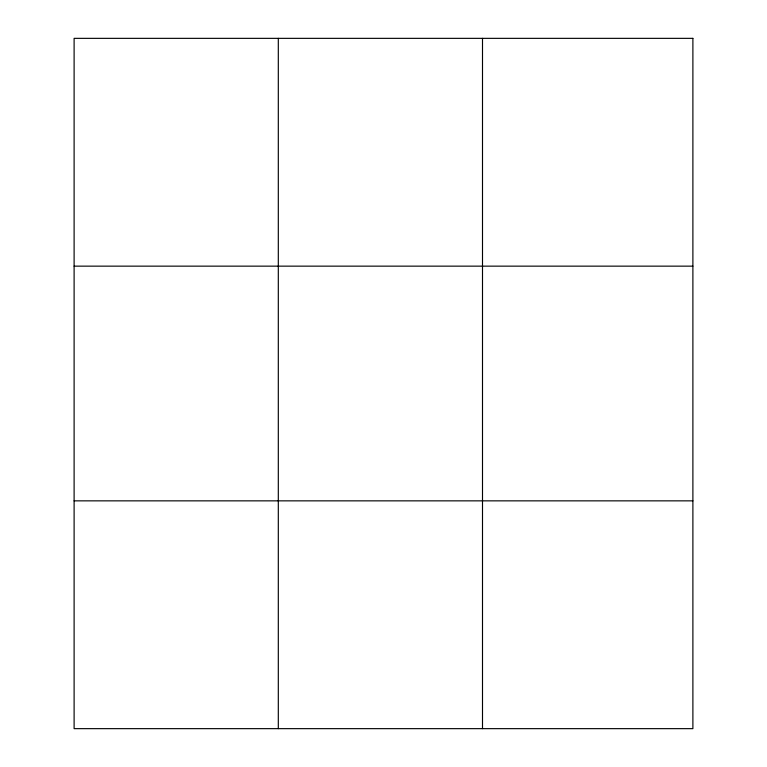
<?xml version="1.0" encoding="UTF-8"?>
<svg xmlns="http://www.w3.org/2000/svg" width="767" height="767" viewBox="0 0 767 767"><rect width="100%" height="100%" fill="white"/><g stroke="black" fill="none" stroke-linecap="round" stroke-linejoin="round"><path stroke-width="1.15" d="M278.306 728.65L278.306 38.35M482.501 728.65L482.501 38.35M74.111 266.149L692.889 266.149M74.111 500.851L692.889 500.851M692.889 38.35L692.889 728.65L74.111 728.65L74.111 38.35L692.889 38.35"/></g></svg>
